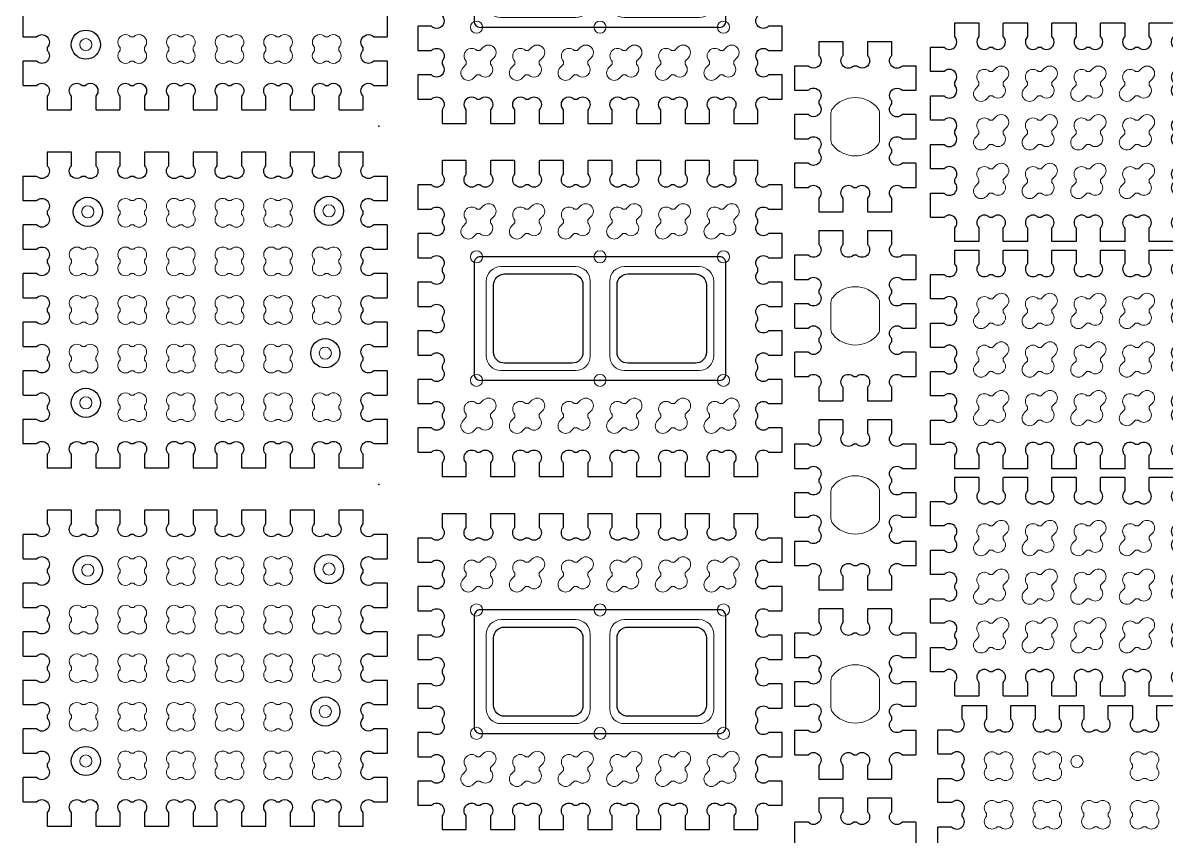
# Model space of a CAD drawing. Header units: millimetres. Extents: x -127 to 554, y -606 to 1045.
# Drawn here: x -37.5 to 197.7, y 112.9 to 280.2 of the extents above; entities that cross this region are included whole.
import ezdxf

# ---------------------------------------------------------------- set-up
doc = ezdxf.new("R2010")
doc.units = ezdxf.units.MM
doc.layers.get('0').update_dxf_attribs({"lineweight": 25})
doc.layers.add('grav1.5mm', color=4, linetype='Continuous')
doc.layers.add('grav2.5mm', color=3, linetype='Continuous')
doc.layers.add('holes', color=1, linetype='Continuous', lineweight=0)

# ---------------------------------------------------------------- blocks, each defined once
blk = doc.blocks.new('*U3')
at = {"flags": 128}
blk.add_lwpolyline([(-38.21, -405.57), (-40.92, -405.57, 0.414214), (-41.02, -405.67), (-41.02, -410.47, 0.414214), (-40.92, -410.57), (-38.21, -410.57, -1), (-36.02, -412.76), (-36.02, -415.47, 0.414214), (-35.92, -415.57), (-31.12, -415.57, 0.414214), (-31.02, -415.47), (-31.02, -412.76, -1), (-28.83, -410.57), (-28.21, -410.57, -1), (-26.02, -412.76), (-26.02, -415.47, 0.414214), (-25.92, -415.57), (-21.12, -415.57, 0.414214), (-21.02, -415.47), (-21.02, -412.76, -1), (-18.83, -410.57), (-18.21, -410.57, -1), (-16.02, -412.76), (-16.02, -415.47, 0.414214), (-15.92, -415.57), (-11.12, -415.57, 0.414214), (-11.02, -415.47), (-11.02, -412.76, -1), (-8.83, -410.57), (-8.21, -410.57, -1), (-6.02, -412.76), (-6.02, -415.47, 0.414214), (-5.92, -415.57), (-1.12, -415.57, 0.414214), (-1.02, -415.47), (-1.02, -412.76, -1), (1.17, -410.57), (1.79, -410.57, -1), (3.98, -412.76), (3.98, -415.47, 0.414214), (4.08, -415.57), (8.88, -415.57, 0.414214), (8.98, -415.47), (8.98, -412.76, -1), (11.17, -410.57), (11.79, -410.57, -1), (13.98, -412.76), (13.98, -415.47, 0.414214), (14.08, -415.57), (18.88, -415.57, 0.414214), (18.98, -415.47), (18.98, -412.76, -1), (21.17, -410.57), (21.79, -410.57, -1), (23.98, -412.76), (23.98, -415.47, 0.414214), (24.08, -415.57), (28.88, -415.57, 0.414214), (28.98, -415.47), (28.98, -412.76, -1), (31.17, -410.57), (33.88, -410.57, 0.414214), (33.98, -410.47), (33.98, -405.67, 0.414214), (33.88, -405.57), (31.17, -405.57, -1), (28.98, -403.38), (28.98, -402.76, -1), (31.17, -400.57), (33.88, -400.57, 0.414214), (33.98, -400.47), (33.98, -395.67, 0.414214), (33.88, -395.57), (31.17, -395.57, -1), (28.98, -393.38), (28.98, -392.76, -1), (31.17, -390.57), (33.88, -390.57, 0.414214), (33.98, -390.47), (33.98, -385.67, 0.414214), (33.88, -385.57), (31.17, -385.57, -1), (28.98, -383.38), (28.98, -382.76, -1), (31.17, -380.57), (33.88, -380.57, 0.414214), (33.98, -380.47), (33.98, -375.67, 0.414214), (33.88, -375.57), (31.17, -375.57, -1), (28.98, -373.38), (28.98, -372.76, -1), (31.17, -370.57), (33.88, -370.57, 0.414214), (33.98, -370.47), (33.98, -365.67, 0.414214), (33.88, -365.57), (31.17, -365.57, -1), (28.98, -363.38), (28.98, -362.76, -1), (31.17, -360.57), (33.88, -360.57, 0.414214), (33.98, -360.47), (33.98, -355.67, 0.414214), (33.88, -355.57), (31.17, -355.57, -1), (28.98, -353.38), (28.98, -350.67, 0.414214), (28.88, -350.57), (24.08, -350.57, 0.414214), (23.98, -350.67), (23.98, -353.38, -1), (21.79, -355.57), (21.17, -355.57, -1), (18.98, -353.38), (18.98, -350.67, 0.414214), (18.88, -350.57), (14.08, -350.57, 0.414214), (13.98, -350.67), (13.98, -353.38, -1), (11.79, -355.57), (11.17, -355.57, -1), (8.98, -353.38), (8.98, -350.67, 0.414214), (8.88, -350.57), (4.08, -350.57, 0.414214), (3.98, -350.67), (3.98, -353.38, -1), (1.79, -355.57), (1.17, -355.57, -1), (-1.02, -353.38), (-1.02, -350.67, 0.414214), (-1.12, -350.57), (-5.92, -350.57, 0.414214), (-6.02, -350.67), (-6.02, -353.38, -1), (-8.21, -355.57), (-8.83, -355.57, -1), (-11.02, -353.38), (-11.02, -350.67, 0.414214), (-11.12, -350.57), (-15.92, -350.57, 0.414214), (-16.02, -350.67), (-16.02, -353.38, -1), (-18.21, -355.57), (-18.83, -355.57, -1), (-21.02, -353.38), (-21.02, -350.67, 0.414214), (-21.12, -350.57), (-25.92, -350.57, 0.414214), (-26.02, -350.67), (-26.02, -353.38, -1), (-28.21, -355.57), (-28.83, -355.57, -1), (-31.02, -353.38), (-31.02, -350.67, 0.414214), (-31.12, -350.57), (-35.92, -350.57, 0.414214), (-36.02, -350.67), (-36.02, -353.38, -1), (-38.21, -355.57), (-40.92, -355.57, 0.414214), (-41.02, -355.67), (-41.02, -360.47, 0.414214), (-40.92, -360.57), (-38.21, -360.57, -1), (-36.02, -362.76), (-36.02, -363.38, -1), (-38.21, -365.57), (-40.92, -365.57, 0.414214), (-41.02, -365.67), (-41.02, -370.47, 0.414214), (-40.92, -370.57), (-38.21, -370.57, -1), (-36.02, -372.76), (-36.02, -373.38, -1), (-38.21, -375.57), (-40.92, -375.57, 0.414214), (-41.02, -375.67), (-41.02, -380.47, 0.414214), (-40.92, -380.57), (-38.21, -380.57, -1), (-36.02, -382.76), (-36.02, -383.38, -1), (-38.21, -385.57), (-40.92, -385.57, 0.414214), (-41.02, -385.67), (-41.02, -390.47, 0.414214), (-40.92, -390.57), (-38.21, -390.57, -1), (-36.02, -392.76), (-36.02, -393.38, -1), (-38.21, -395.57), (-40.92, -395.57, 0.414214), (-41.02, -395.67), (-41.02, -400.47, 0.414214), (-40.92, -400.57), (-38.21, -400.57, -1), (-36.02, -402.76), (-36.02, -403.38, -1), (-38.21, -405.57)], format="xyb", dxfattribs=at)
at = {"layer": 'grav1.5mm', "flags": 128}
for points in [[(-27.87, -370.37, 0.414214), (-29.42, -371.42), (-29.42, -394.72, 0.414214), (-27.87, -395.77), (20.83, -395.77, 0.414214), (22.38, -394.72), (22.38, -371.42, 0.414214), (20.83, -370.37), (-27.87, -370.37)], [(-25.4, -376.14, -0.414214), (-23.15, -373.89), (-9.29, -373.89, -0.414214), (-7.04, -376.14), (-7.04, -390, -0.414214), (-9.29, -392.25), (-23.15, -392.25, -0.414214), (-25.4, -390), (-25.4, -376.14)], [(0, -376.14, -0.414214), (2.25, -373.89), (16.11, -373.89, -0.414214), (18.36, -376.14), (18.36, -390, -0.414214), (16.11, -392.25), (2.25, -392.25, -0.414214), (0, -390), (0, -376.14)]]:
    blk.add_lwpolyline(points, format="xyb", dxfattribs=at)
at = {"layer": 'holes', "flags": 128}
for points in [[(-26.02, -362.76), (-25.34, -362.08, 1), (-27.53, -359.89), (-28.21, -360.57), (-28.83, -360.57, 1), (-31.02, -362.76), (-31.02, -363.38), (-31.7, -364.06, 1), (-29.51, -366.25), (-28.83, -365.57), (-28.21, -365.57, 1), (-26.02, -363.38), (-26.02, -362.76)], [(-16.02, -362.76), (-15.34, -362.08, 1), (-17.53, -359.89), (-18.21, -360.57), (-18.83, -360.57, 1), (-21.02, -362.76), (-21.02, -363.38), (-21.7, -364.06, 1), (-19.51, -366.25), (-18.83, -365.57), (-18.21, -365.57, 1), (-16.02, -363.38), (-16.02, -362.76)], [(-6.02, -362.76), (-5.34, -362.08, 1), (-7.53, -359.89), (-8.21, -360.57), (-8.83, -360.57, 1), (-11.02, -362.76), (-11.02, -363.38), (-11.7, -364.06, 1), (-9.51, -366.25), (-8.83, -365.57), (-8.21, -365.57, 1), (-6.02, -363.38), (-6.02, -362.76)], [(3.98, -362.76), (4.66, -362.08, 1), (2.47, -359.89), (1.79, -360.57), (1.17, -360.57, 1), (-1.02, -362.76), (-1.02, -363.38), (-1.7, -364.06, 1), (0.49, -366.25), (1.17, -365.57), (1.79, -365.57, 1), (3.98, -363.38), (3.98, -362.76)], [(13.98, -362.76), (14.66, -362.08, 1), (12.47, -359.89), (11.79, -360.57), (11.17, -360.57, 1), (8.98, -362.76), (8.98, -363.38), (8.3, -364.06, 1), (10.49, -366.25), (11.17, -365.57), (11.79, -365.57, 1), (13.98, -363.38), (13.98, -362.76)], [(23.98, -362.76), (24.66, -362.08, 1), (22.47, -359.89), (21.79, -360.57), (21.17, -360.57, 1), (18.98, -362.76), (18.98, -363.38), (18.3, -364.06, 1), (20.49, -366.25), (21.17, -365.57), (21.79, -365.57, 1), (23.98, -363.38), (23.98, -362.76)], [(-26.02, -402.76), (-25.34, -402.08, 1), (-27.53, -399.89), (-28.21, -400.57), (-28.83, -400.57, 1), (-31.02, -402.76), (-31.02, -403.38), (-31.7, -404.06, 1), (-29.51, -406.25), (-28.83, -405.57), (-28.21, -405.57, 1), (-26.02, -403.38), (-26.02, -402.76)], [(-16.02, -402.76), (-15.34, -402.08, 1), (-17.53, -399.89), (-18.21, -400.57), (-18.83, -400.57, 1), (-21.02, -402.76), (-21.02, -403.38), (-21.7, -404.06, 1), (-19.51, -406.25), (-18.83, -405.57), (-18.21, -405.57, 1), (-16.02, -403.38), (-16.02, -402.76)], [(-6.02, -402.76), (-5.34, -402.08, 1), (-7.53, -399.89), (-8.21, -400.57), (-8.83, -400.57, 1), (-11.02, -402.76), (-11.02, -403.38), (-11.7, -404.06, 1), (-9.51, -406.25), (-8.83, -405.57), (-8.21, -405.57, 1), (-6.02, -403.38), (-6.02, -402.76)], [(3.98, -402.76), (4.66, -402.08, 1), (2.47, -399.89), (1.79, -400.57), (1.17, -400.57, 1), (-1.02, -402.76), (-1.02, -403.38), (-1.7, -404.06, 1), (0.49, -406.25), (1.17, -405.57), (1.79, -405.57, 1), (3.98, -403.38), (3.98, -402.76)], [(13.98, -402.76), (14.66, -402.08, 1), (12.47, -399.89), (11.79, -400.57), (11.17, -400.57, 1), (8.98, -402.76), (8.98, -403.38), (8.3, -404.06, 1), (10.49, -406.25), (11.17, -405.57), (11.79, -405.57, 1), (13.98, -403.38), (13.98, -402.76)], [(23.98, -402.76), (24.66, -402.08, 1), (22.47, -399.89), (21.79, -400.57), (21.17, -400.57, 1), (18.98, -402.76), (18.98, -403.38), (18.3, -404.06, 1), (20.49, -406.25), (21.17, -405.57), (21.79, -405.57, 1), (23.98, -403.38), (23.98, -402.76)]]:
    blk.add_lwpolyline(points, format="xyb", dxfattribs=at)
at = {"layer": 'holes'}
for points in [[(-5.52, -390.77, -0.414214), (-8.52, -393.77), (-23.92, -393.77, -0.414214), (-26.92, -390.77), (-26.92, -375.37, -0.414214), (-23.92, -372.37), (-8.52, -372.37, -0.414214), (-5.52, -375.37), (-5.52, -390.77)], [(-1.52, -390.77), (-1.52, -375.37, -0.414214), (1.48, -372.37), (16.88, -372.37, -0.414214), (19.88, -375.37), (19.88, -390.77, -0.414214), (16.88, -393.77), (1.48, -393.77, -0.414214), (-1.52, -390.77)]]:
    blk.add_lwpolyline(points, format="xyb", close=True, dxfattribs=at)
for centre in [(-28.92, -370.37), (-3.52, -370.37), (21.88, -370.37), (-28.92, -395.77), (-3.52, -395.77), (21.88, -395.77)]:
    blk.add_circle(centre, 1.25, dxfattribs=at)
blk = doc.blocks.new('*U4')
at = {"color": 0, "linetype": 'ByBlock', "lineweight": -2, "transparency": 16777216}
for p in [(0, 290.61), (0, 217.96), (0, 145.31)]:
    blk.add_blockref('*U3', p, dxfattribs=at)
blk = doc.blocks.new('*U11')
at = {"flags": 128}
blk.add_lwpolyline([(7.4, -17.5, 0.414214), (7.5, -17.4), (7.5, -14.69, -1), (9.69, -12.5), (12.4, -12.5, 0.414214), (12.5, -12.4), (12.5, -7.6, 0.414214), (12.4, -7.5), (9.69, -7.5, -1), (7.5, -5.31), (7.5, -4.69, -1), (9.69, -2.5), (12.4, -2.5, 0.414214), (12.5, -2.4), (12.5, 2.4, 0.414214), (12.4, 2.5), (9.69, 2.5, -1), (7.5, 4.69), (7.5, 5.31, -1), (9.69, 7.5), (12.4, 7.5, 0.414214), (12.5, 7.6), (12.5, 12.4, 0.414214), (12.4, 12.5), (9.69, 12.5, -1), (7.5, 14.69), (7.5, 17.4, 0.414214), (7.4, 17.5), (2.6, 17.5, 0.414214), (2.5, 17.4), (2.5, 14.69, -1), (0.31, 12.5), (-0.31, 12.5, -1), (-2.5, 14.69), (-2.5, 17.4, 0.414214), (-2.6, 17.5), (-7.4, 17.5, 0.414214), (-7.5, 17.4), (-7.5, 14.69, -1), (-9.69, 12.5), (-12.4, 12.5, 0.414214), (-12.5, 12.4), (-12.5, 7.6, 0.414214), (-12.4, 7.5), (-9.69, 7.5, -1), (-7.5, 5.31), (-7.5, 4.69, -1), (-9.69, 2.5), (-12.4, 2.5, 0.414214), (-12.5, 2.4), (-12.5, -2.4, 0.414214), (-12.4, -2.5), (-9.69, -2.5, -1), (-7.5, -4.69), (-7.5, -5.31, -1), (-9.69, -7.5), (-12.4, -7.5, 0.414214), (-12.5, -7.6), (-12.5, -12.4, 0.414214), (-12.4, -12.5), (-9.69, -12.5, -1), (-7.5, -14.69), (-7.5, -17.4, 0.414214), (-7.4, -17.5), (-2.6, -17.5, 0.414214), (-2.5, -17.4), (-2.5, -14.69, -1), (-0.31, -12.5), (0.31, -12.5, -1), (2.5, -14.69), (2.5, -17.4, 0.414214), (2.6, -17.5), (7.4, -17.5)], format="xyb", dxfattribs=at)
at = {"layer": 'holes', "flags": 128}
blk.add_lwpolyline([(4.65, -3.79, 0.172593), (5, -2.81), (5, 2.81, 0.172593), (4.65, 3.79, 0.475161), (-4.65, 3.79, 0.172593), (-5, 2.81), (-5, -2.81, 0.172593), (-4.65, -3.79, 0.475161), (4.65, -3.79)], format="xyb", dxfattribs=at)
blk = doc.blocks.new('*U12')
at = {"color": 0, "linetype": 'ByBlock', "lineweight": -2, "transparency": 16777216}
for p in [(0, 272.33), (0, 233.42), (0, 194.52), (0, 155.62), (0, 116.71)]:
    blk.add_blockref('*U11', p, dxfattribs=at)
blk = doc.blocks.new('*U22')
at = {"flags": 128}
blk.add_lwpolyline([(-22.5, 19.69), (-22.5, 22.4, -0.414214), (-22.4, 22.5), (-17.6, 22.5, -0.414214), (-17.5, 22.4), (-17.5, 19.69, 1), (-15.31, 17.5), (-14.69, 17.5, 1), (-12.5, 19.69), (-12.5, 22.4, -0.414214), (-12.4, 22.5), (-7.6, 22.5, -0.414214), (-7.5, 22.4), (-7.5, 19.69, 1), (-5.31, 17.5), (-4.69, 17.5, 1), (-2.5, 19.69), (-2.5, 22.4, -0.414214), (-2.4, 22.5), (2.4, 22.5, -0.414214), (2.5, 22.4), (2.5, 19.69, 1), (4.69, 17.5), (5.31, 17.5, 1), (7.5, 19.69), (7.5, 22.4, -0.414214), (7.6, 22.5), (12.4, 22.5, -0.414214), (12.5, 22.4), (12.5, 19.69, 1), (14.69, 17.5), (15.31, 17.5, 1), (17.5, 19.69), (17.5, 22.4, -0.414214), (17.6, 22.5), (22.4, 22.5, -0.414214), (22.5, 22.4), (22.5, 19.69, 1), (24.69, 17.5), (27.4, 17.5, -0.414214), (27.5, 17.4), (27.5, 12.6, -0.414214), (27.4, 12.5), (24.69, 12.5, 1), (22.5, 10.31), (22.5, 9.69, 1), (24.69, 7.5), (27.4, 7.5, -0.414214), (27.5, 7.4), (27.5, 2.6, -0.414214), (27.4, 2.5), (24.69, 2.5, 1), (22.5, 0.31), (22.5, -0.31, 1), (24.69, -2.5), (27.4, -2.5, -0.414214), (27.5, -2.6), (27.5, -7.4, -0.414214), (27.4, -7.5), (24.69, -7.5, 1), (22.5, -9.69), (22.5, -10.31, 1), (24.69, -12.5), (27.4, -12.5, -0.414214), (27.5, -12.6), (27.5, -17.4, -0.414214), (27.4, -17.5), (24.69, -17.5, 1), (22.5, -19.69), (22.5, -22.4, -0.414214), (22.4, -22.5), (17.6, -22.5, -0.414214), (17.5, -22.4), (17.5, -19.69, 1), (15.31, -17.5), (14.69, -17.5, 1), (12.5, -19.69), (12.5, -22.4, -0.414214), (12.4, -22.5), (7.6, -22.5, -0.414214), (7.5, -22.4), (7.5, -19.69, 1), (5.31, -17.5), (4.69, -17.5, 1), (2.5, -19.69), (2.5, -22.4, -0.414214), (2.4, -22.5), (-2.4, -22.5, -0.414214), (-2.5, -22.4), (-2.5, -19.69, 1), (-4.69, -17.5), (-5.31, -17.5, 1), (-7.5, -19.69), (-7.5, -22.4, -0.414214), (-7.6, -22.5), (-12.4, -22.5, -0.414214), (-12.5, -22.4), (-12.5, -19.69, 1), (-14.69, -17.5), (-15.31, -17.5, 1), (-17.5, -19.69), (-17.5, -22.4, -0.414214), (-17.6, -22.5), (-22.4, -22.5, -0.414214), (-22.5, -22.4), (-22.5, -19.69, 1), (-24.69, -17.5), (-27.4, -17.5, -0.414214), (-27.5, -17.4), (-27.5, -12.6, -0.414214), (-27.4, -12.5), (-24.69, -12.5, 1), (-22.5, -10.31), (-22.5, -9.69, 1), (-24.69, -7.5), (-27.4, -7.5, -0.414214), (-27.5, -7.4), (-27.5, -2.6, -0.414214), (-27.4, -2.5), (-24.69, -2.5, 1), (-22.5, -0.31), (-22.5, 0.31, 1), (-24.69, 2.5), (-27.4, 2.5, -0.414214), (-27.5, 2.6), (-27.5, 7.4, -0.414214), (-27.4, 7.5), (-24.69, 7.5, 1), (-22.5, 9.69), (-22.5, 10.31, 1), (-24.69, 12.5), (-27.4, 12.5, -0.414214), (-27.5, 12.6), (-27.5, 17.4, -0.414214), (-27.4, 17.5), (-24.69, 17.5, 1), (-22.5, 19.69)], format="xyb", dxfattribs=at)
at = {"layer": 'holes', "flags": 128}
for points in [[(-12.5, 10.31), (-11.82, 10.99, 1), (-14.01, 13.18), (-14.69, 12.5), (-15.31, 12.5, 1), (-17.5, 10.31), (-17.5, 9.69), (-18.18, 9.01, 1), (-15.99, 6.82), (-15.31, 7.5), (-14.69, 7.5, 1), (-12.5, 9.69), (-12.5, 10.31)], [(-2.5, 10.31), (-1.82, 10.99, 1), (-4.01, 13.18), (-4.69, 12.5), (-5.31, 12.5, 1), (-7.5, 10.31), (-7.5, 9.69), (-8.18, 9.01, 1), (-5.99, 6.82), (-5.31, 7.5), (-4.69, 7.5, 1), (-2.5, 9.69), (-2.5, 10.31)], [(7.5, 10.31), (8.18, 10.99, 1), (5.99, 13.18), (5.31, 12.5), (4.69, 12.5, 1), (2.5, 10.31), (2.5, 9.69), (1.82, 9.01, 1), (4.01, 6.82), (4.69, 7.5), (5.31, 7.5, 1), (7.5, 9.69), (7.5, 10.31)], [(17.5, 10.31), (18.18, 10.99, 1), (15.99, 13.18), (15.31, 12.5), (14.69, 12.5, 1), (12.5, 10.31), (12.5, 9.69), (11.82, 9.01, 1), (14.01, 6.82), (14.69, 7.5), (15.31, 7.5, 1), (17.5, 9.69), (17.5, 10.31)], [(-12.5, 0.31), (-11.82, 0.99, 1), (-14.01, 3.18), (-14.69, 2.5), (-15.31, 2.5, 1), (-17.5, 0.31), (-17.5, -0.31), (-18.18, -0.99, 1), (-15.99, -3.18), (-15.31, -2.5), (-14.69, -2.5, 1), (-12.5, -0.31), (-12.5, 0.31)], [(-2.5, 0.31), (-1.82, 0.99, 1), (-4.01, 3.18), (-4.69, 2.5), (-5.31, 2.5, 1), (-7.5, 0.31), (-7.5, -0.31), (-8.18, -0.99, 1), (-5.99, -3.18), (-5.31, -2.5), (-4.69, -2.5, 1), (-2.5, -0.31), (-2.5, 0.31)], [(7.5, 0.31), (8.18, 0.99, 1), (5.99, 3.18), (5.31, 2.5), (4.69, 2.5, 1), (2.5, 0.31), (2.5, -0.31), (1.82, -0.99, 1), (4.01, -3.18), (4.69, -2.5), (5.31, -2.5, 1), (7.5, -0.31), (7.5, 0.31)], [(17.5, 0.31), (18.18, 0.99, 1), (15.99, 3.18), (15.31, 2.5), (14.69, 2.5, 1), (12.5, 0.31), (12.5, -0.31), (11.82, -0.99, 1), (14.01, -3.18), (14.69, -2.5), (15.31, -2.5, 1), (17.5, -0.31), (17.5, 0.31)], [(-12.5, -9.69), (-11.82, -9.01, 1), (-14.01, -6.82), (-14.69, -7.5), (-15.31, -7.5, 1), (-17.5, -9.69), (-17.5, -10.31), (-18.18, -10.99, 1), (-15.99, -13.18), (-15.31, -12.5), (-14.69, -12.5, 1), (-12.5, -10.31), (-12.5, -9.69)], [(-2.5, -9.69), (-1.82, -9.01, 1), (-4.01, -6.82), (-4.69, -7.5), (-5.31, -7.5, 1), (-7.5, -9.69), (-7.5, -10.31), (-8.18, -10.99, 1), (-5.99, -13.18), (-5.31, -12.5), (-4.69, -12.5, 1), (-2.5, -10.31), (-2.5, -9.69)], [(7.5, -9.69), (8.18, -9.01, 1), (5.99, -6.82), (5.31, -7.5), (4.69, -7.5, 1), (2.5, -9.69), (2.5, -10.31), (1.82, -10.99, 1), (4.01, -13.18), (4.69, -12.5), (5.31, -12.5, 1), (7.5, -10.31), (7.5, -9.69)], [(17.5, -9.69), (18.18, -9.01, 1), (15.99, -6.82), (15.31, -7.5), (14.69, -7.5, 1), (12.5, -9.69), (12.5, -10.31), (11.82, -10.99, 1), (14.01, -13.18), (14.69, -12.5), (15.31, -12.5, 1), (17.5, -10.31), (17.5, -9.69)]]:
    blk.add_lwpolyline(points, format="xyb", dxfattribs=at)
blk = doc.blocks.new('*U23')
at = {"color": 0, "linetype": 'ByBlock', "lineweight": -2, "transparency": 16777216}
for p in [(0, 93.49), (0, 46.74), (0, 0)]:
    blk.add_blockref('*U22', p, dxfattribs=at)

msp = doc.modelspace()

# ---------------------------------------------------------------- linework, layer by layer
at = {"flags": 128}
for points in [[(-34.69, 272.33), (-37.4, 272.33, 0.414214), (-37.5, 272.23), (-37.5, 267.43, 0.414214), (-37.4, 267.33), (-34.69, 267.33, -1), (-32.5, 265.14), (-32.5, 262.43, 0.414214), (-32.4, 262.33), (-27.6, 262.33, 0.414214), (-27.5, 262.43), (-27.5, 265.14, -1), (-25.31, 267.33), (-24.69, 267.33, -1), (-22.5, 265.14), (-22.5, 262.43, 0.414214), (-22.4, 262.33), (-17.6, 262.33, 0.414214), (-17.5, 262.43), (-17.5, 265.14, -1), (-15.31, 267.33), (-14.69, 267.33, -1), (-12.5, 265.14), (-12.5, 262.43, 0.414214), (-12.4, 262.33), (-7.6, 262.33, 0.414214), (-7.5, 262.43), (-7.5, 265.14, -1), (-5.31, 267.33), (-4.69, 267.33, -1), (-2.5, 265.14), (-2.5, 262.43, 0.414214), (-2.4, 262.33), (2.4, 262.33, 0.414214), (2.5, 262.43), (2.5, 265.14, -1), (4.69, 267.33), (5.31, 267.33, -1), (7.5, 265.14), (7.5, 262.43, 0.414214), (7.6, 262.33), (12.4, 262.33, 0.414214), (12.5, 262.43), (12.5, 265.14, -1), (14.69, 267.33), (15.31, 267.33, -1), (17.5, 265.14), (17.5, 262.43, 0.414214), (17.6, 262.33), (22.4, 262.33, 0.414214), (22.5, 262.43), (22.5, 265.14, -1), (24.69, 267.33), (25.31, 267.33, -1), (27.5, 265.14), (27.5, 262.43, 0.414214), (27.6, 262.33), (32.4, 262.33, 0.414214), (32.5, 262.43), (32.5, 265.14, -1), (34.69, 267.33), (37.4, 267.33, 0.414214), (37.5, 267.43), (37.5, 272.23, 0.414214), (37.4, 272.33), (34.69, 272.33, -1), (32.5, 274.53), (32.5, 275.14, -1), (34.69, 277.33), (37.4, 277.33, 0.414214), (37.5, 277.43), (37.5, 282.23, 0.414214)], [(-37.5, 282.23), (-37.5, 277.43, 0.414214), (-37.4, 277.33), (-34.69, 277.33, -1), (-32.5, 275.14), (-32.5, 274.53, -1), (-34.69, 272.33)], [(-34.69, 198.63), (-37.4, 198.63, 0.414214), (-37.5, 198.53), (-37.5, 193.73, 0.414214), (-37.4, 193.63), (-34.69, 193.63, -1), (-32.5, 191.43), (-32.5, 188.73, 0.414214), (-32.4, 188.63), (-27.6, 188.63, 0.414214), (-27.5, 188.73), (-27.5, 191.43, -1), (-25.31, 193.63), (-24.69, 193.63, -1), (-22.5, 191.43), (-22.5, 188.73, 0.414214), (-22.4, 188.63), (-17.6, 188.63, 0.414214), (-17.5, 188.73), (-17.5, 191.43, -1), (-15.31, 193.63), (-14.69, 193.63, -1), (-12.5, 191.43), (-12.5, 188.73, 0.414214), (-12.4, 188.63), (-7.6, 188.63, 0.414214), (-7.5, 188.73), (-7.5, 191.43, -1), (-5.31, 193.63), (-4.69, 193.63, -1), (-2.5, 191.43), (-2.5, 188.73, 0.414214), (-2.4, 188.63), (2.4, 188.63, 0.414214), (2.5, 188.73), (2.5, 191.43, -1), (4.69, 193.63), (5.31, 193.63, -1), (7.5, 191.43), (7.5, 188.73, 0.414214), (7.6, 188.63), (12.4, 188.63, 0.414214), (12.5, 188.73), (12.5, 191.43, -1), (14.69, 193.63), (15.31, 193.63, -1), (17.5, 191.43), (17.5, 188.73, 0.414214), (17.6, 188.63), (22.4, 188.63, 0.414214), (22.5, 188.73), (22.5, 191.43, -1), (24.69, 193.63), (25.31, 193.63, -1), (27.5, 191.43), (27.5, 188.73, 0.414214), (27.6, 188.63), (32.4, 188.63, 0.414214), (32.5, 188.73), (32.5, 191.43, -1), (34.69, 193.63), (37.4, 193.63, 0.414214), (37.5, 193.73), (37.5, 198.53, 0.414214), (37.4, 198.63), (34.69, 198.63, -1), (32.5, 200.82), (32.5, 201.43, -1), (34.69, 203.63), (37.4, 203.63, 0.414214), (37.5, 203.73), (37.5, 208.53, 0.414214), (37.4, 208.63), (34.69, 208.63, -1), (32.5, 210.82), (32.5, 211.43, -1), (34.69, 213.63), (37.4, 213.63, 0.414214), (37.5, 213.73), (37.5, 218.53, 0.414214), (37.4, 218.63), (34.69, 218.63, -1), (32.5, 220.82), (32.5, 221.43, -1), (34.69, 223.63), (37.4, 223.63, 0.414214), (37.5, 223.73), (37.5, 228.53, 0.414214), (37.4, 228.63), (34.69, 228.63, -1), (32.5, 230.82), (32.5, 231.43, -1), (34.69, 233.63), (37.4, 233.63, 0.414214), (37.5, 233.73), (37.5, 238.53, 0.414214), (37.4, 238.63), (34.69, 238.63, -1), (32.5, 240.82), (32.5, 241.43, -1), (34.69, 243.63), (37.4, 243.63, 0.414214), (37.5, 243.73), (37.5, 248.53, 0.414214), (37.4, 248.63), (34.69, 248.63, -1), (32.5, 250.82), (32.5, 253.53, 0.414214), (32.4, 253.63), (27.6, 253.63, 0.414214), (27.5, 253.53), (27.5, 250.82, -1), (25.31, 248.63), (24.69, 248.63, -1), (22.5, 250.82), (22.5, 253.53, 0.414214), (22.4, 253.63), (17.6, 253.63, 0.414214), (17.5, 253.53), (17.5, 250.82, -1), (15.31, 248.63), (14.69, 248.63, -1), (12.5, 250.82), (12.5, 253.53, 0.414214), (12.4, 253.63), (7.6, 253.63, 0.414214), (7.5, 253.53), (7.5, 250.82, -1), (5.31, 248.63), (4.69, 248.63, -1), (2.5, 250.82), (2.5, 253.53, 0.414214), (2.4, 253.63), (-2.4, 253.63, 0.414214), (-2.5, 253.53), (-2.5, 250.82, -1), (-4.69, 248.63), (-5.31, 248.63, -1), (-7.5, 250.82), (-7.5, 253.53, 0.414214), (-7.6, 253.63), (-12.4, 253.63, 0.414214), (-12.5, 253.53), (-12.5, 250.82, -1), (-14.69, 248.63), (-15.31, 248.63, -1), (-17.5, 250.82), (-17.5, 253.53, 0.414214), (-17.6, 253.63), (-22.4, 253.63, 0.414214), (-22.5, 253.53), (-22.5, 250.82, -1), (-24.69, 248.63), (-25.31, 248.63, -1), (-27.5, 250.82), (-27.5, 253.53, 0.414214), (-27.6, 253.63), (-32.4, 253.63, 0.414214), (-32.5, 253.53), (-32.5, 250.82, -1), (-34.69, 248.63), (-37.4, 248.63, 0.414214), (-37.5, 248.53), (-37.5, 243.73, 0.414214), (-37.4, 243.63), (-34.69, 243.63, -1), (-32.5, 241.43), (-32.5, 240.82, -1), (-34.69, 238.63), (-37.4, 238.63, 0.414214), (-37.5, 238.53), (-37.5, 233.73, 0.414214), (-37.4, 233.63), (-34.69, 233.63, -1), (-32.5, 231.43), (-32.5, 230.82, -1), (-34.69, 228.63), (-37.4, 228.63, 0.414214), (-37.5, 228.53), (-37.5, 223.73, 0.414214), (-37.4, 223.63), (-34.69, 223.63, -1), (-32.5, 221.43), (-32.5, 220.82, -1), (-34.69, 218.63), (-37.4, 218.63, 0.414214), (-37.5, 218.53), (-37.5, 213.73, 0.414214), (-37.4, 213.63), (-34.69, 213.63, -1), (-32.5, 211.43), (-32.5, 210.82, -1), (-34.69, 208.63), (-37.4, 208.63, 0.414214), (-37.5, 208.53), (-37.5, 203.73, 0.414214), (-37.4, 203.63), (-34.69, 203.63, -1), (-32.5, 201.43), (-32.5, 200.82, -1), (-34.69, 198.63)], [(-34.69, 124.92), (-37.4, 124.92, 0.414214), (-37.5, 124.82), (-37.5, 120.02, 0.414214), (-37.4, 119.92), (-34.69, 119.92, -1), (-32.5, 117.73), (-32.5, 115.02, 0.414214), (-32.4, 114.92), (-27.6, 114.92, 0.414214), (-27.5, 115.02), (-27.5, 117.73, -1), (-25.31, 119.92), (-24.69, 119.92, -1), (-22.5, 117.73), (-22.5, 115.02, 0.414214), (-22.4, 114.92), (-17.6, 114.92, 0.414214), (-17.5, 115.02), (-17.5, 117.73, -1), (-15.31, 119.92), (-14.69, 119.92, -1), (-12.5, 117.73), (-12.5, 115.02, 0.414214), (-12.4, 114.92), (-7.6, 114.92, 0.414214), (-7.5, 115.02), (-7.5, 117.73, -1), (-5.31, 119.92), (-4.69, 119.92, -1), (-2.5, 117.73), (-2.5, 115.02, 0.414214), (-2.4, 114.92), (2.4, 114.92, 0.414214), (2.5, 115.02), (2.5, 117.73, -1), (4.69, 119.92), (5.31, 119.92, -1), (7.5, 117.73), (7.5, 115.02, 0.414214), (7.6, 114.92), (12.4, 114.92, 0.414214), (12.5, 115.02), (12.5, 117.73, -1), (14.69, 119.92), (15.31, 119.92, -1), (17.5, 117.73), (17.5, 115.02, 0.414214), (17.6, 114.92), (22.4, 114.92, 0.414214), (22.5, 115.02), (22.5, 117.73, -1), (24.69, 119.92), (25.31, 119.92, -1), (27.5, 117.73), (27.5, 115.02, 0.414214), (27.6, 114.92), (32.4, 114.92, 0.414214), (32.5, 115.02), (32.5, 117.73, -1), (34.69, 119.92), (37.4, 119.92, 0.414214), (37.5, 120.02), (37.5, 124.82, 0.414214), (37.4, 124.92), (34.69, 124.92, -1), (32.5, 127.11), (32.5, 127.73, -1), (34.69, 129.92), (37.4, 129.92, 0.414214), (37.5, 130.02), (37.5, 134.82, 0.414214), (37.4, 134.92), (34.69, 134.92, -1), (32.5, 137.11), (32.5, 137.73, -1), (34.69, 139.92), (37.4, 139.92, 0.414214), (37.5, 140.02), (37.5, 144.82, 0.414214), (37.4, 144.92), (34.69, 144.92, -1), (32.5, 147.11), (32.5, 147.73, -1), (34.69, 149.92), (37.4, 149.92, 0.414214), (37.5, 150.02), (37.5, 154.82, 0.414214), (37.4, 154.92), (34.69, 154.92, -1), (32.5, 157.11), (32.5, 157.73, -1), (34.69, 159.92), (37.4, 159.92, 0.414214), (37.5, 160.02), (37.5, 164.82, 0.414214), (37.4, 164.92), (34.69, 164.92, -1), (32.5, 167.11), (32.5, 167.73, -1), (34.69, 169.92), (37.4, 169.92, 0.414214), (37.5, 170.02), (37.5, 174.82, 0.414214), (37.4, 174.92), (34.69, 174.92, -1), (32.5, 177.11), (32.5, 179.82, 0.414214), (32.4, 179.92), (27.6, 179.92, 0.414214), (27.5, 179.82), (27.5, 177.11, -1), (25.31, 174.92), (24.69, 174.92, -1), (22.5, 177.11), (22.5, 179.82, 0.414214), (22.4, 179.92), (17.6, 179.92, 0.414214), (17.5, 179.82), (17.5, 177.11, -1), (15.31, 174.92), (14.69, 174.92, -1), (12.5, 177.11), (12.5, 179.82, 0.414214), (12.4, 179.92), (7.6, 179.92, 0.414214), (7.5, 179.82), (7.5, 177.11, -1), (5.31, 174.92), (4.69, 174.92, -1), (2.5, 177.11), (2.5, 179.82, 0.414214), (2.4, 179.92), (-2.4, 179.92, 0.414214), (-2.5, 179.82), (-2.5, 177.11, -1), (-4.69, 174.92), (-5.31, 174.92, -1), (-7.5, 177.11), (-7.5, 179.82, 0.414214), (-7.6, 179.92), (-12.4, 179.92, 0.414214), (-12.5, 179.82), (-12.5, 177.11, -1), (-14.69, 174.92), (-15.31, 174.92, -1), (-17.5, 177.11), (-17.5, 179.82, 0.414214), (-17.6, 179.92), (-22.4, 179.92, 0.414214), (-22.5, 179.82), (-22.5, 177.11, -1), (-24.69, 174.92), (-25.31, 174.92, -1), (-27.5, 177.11), (-27.5, 179.82, 0.414214), (-27.6, 179.92), (-32.4, 179.92, 0.414214), (-32.5, 179.82), (-32.5, 177.11, -1), (-34.69, 174.92), (-37.4, 174.92, 0.414214), (-37.5, 174.82), (-37.5, 170.02, 0.414214), (-37.4, 169.92), (-34.69, 169.92, -1), (-32.5, 167.73), (-32.5, 167.11, -1), (-34.69, 164.92), (-37.4, 164.92, 0.414214), (-37.5, 164.82), (-37.5, 160.02, 0.414214), (-37.4, 159.92), (-34.69, 159.92, -1), (-32.5, 157.73), (-32.5, 157.11, -1), (-34.69, 154.92), (-37.4, 154.92, 0.414214), (-37.5, 154.82), (-37.5, 150.02, 0.414214), (-37.4, 149.92), (-34.69, 149.92, -1), (-32.5, 147.73), (-32.5, 147.11, -1), (-34.69, 144.92), (-37.4, 144.92, 0.414214), (-37.5, 144.82), (-37.5, 140.02, 0.414214), (-37.4, 139.92), (-34.69, 139.92, -1), (-32.5, 137.73), (-32.5, 137.11, -1), (-34.69, 134.92), (-37.4, 134.92, 0.414214), (-37.5, 134.82), (-37.5, 130.02, 0.414214), (-37.4, 129.92), (-34.69, 129.92, -1), (-32.5, 127.73), (-32.5, 127.11, -1), (-34.69, 124.92)]]:
    msp.add_lwpolyline(points, format="xyb", dxfattribs=at)
msp.add_lwpolyline([(150.73, 109.86), (150.73, 114.66, -0.414214), (150.83, 114.76), (153.54, 114.76, 0.414214), (155.73, 114.76, 0.414214), (155.73, 116.95), (155.73, 117.57, 0.414214), (155.73, 119.76, 0.414214), (153.54, 119.76), (150.83, 119.76, -0.414214), (150.73, 119.86), (150.73, 124.66, -0.414214), (150.83, 124.76), (153.54, 124.76, 0.414214), (155.73, 124.76, 0.414214), (155.73, 126.95), (155.73, 127.57, 0.414214), (155.73, 129.76, 0.414214), (153.54, 129.76), (150.83, 129.76, -0.414214), (150.73, 129.86), (150.73, 134.66, -0.414214), (150.83, 134.76), (153.54, 134.76, 0.414214), (155.73, 134.76, 0.414214), (155.73, 136.95), (155.73, 139.66, -0.414214), (155.83, 139.76), (160.63, 139.76, -0.414214), (160.73, 139.66), (160.73, 136.95, 0.414214), (160.73, 134.76, 0.414214), (162.92, 134.76), (163.54, 134.76, 0.414214), (165.73, 134.76, 0.414214), (165.73, 136.95), (165.73, 139.66, -0.414214), (165.83, 139.76), (170.63, 139.76, -0.414214), (170.73, 139.66), (170.73, 136.95, 0.414214), (170.73, 134.76, 0.414214), (172.92, 134.76), (173.54, 134.76, 0.414214), (175.73, 134.76, 0.414214), (175.73, 136.95), (175.73, 139.66, -0.414214), (175.83, 139.76), (180.63, 139.76, -0.414214), (180.73, 139.66), (180.73, 136.95, 0.414214), (180.73, 134.76, 0.414214), (182.92, 134.76), (183.54, 134.76, 0.414214), (185.73, 134.76, 0.414214), (185.73, 136.95), (185.73, 139.66, -0.414214), (185.83, 139.76), (190.63, 139.76, -0.414214), (190.73, 139.66), (190.73, 136.95, 0.414214), (190.73, 134.76, 0.414214), (192.92, 134.76), (193.54, 134.76, 0.414214), (195.73, 134.76, 0.414214), (195.73, 136.95), (195.73, 139.66, -0.414214), (195.83, 139.76), (200.63, 139.76, -0.414214)], format="xyb")
at = {"color": 18}
for p in [(35.71, 258.94), (35.71, 185.23)]:
    msp.add_point(p, dxfattribs=at)
at = {"layer": 'grav2.5mm'}
for centre in [(-24.54, 275.73), (-24.13, 241.32), (25.47, 241.53), (24.71, 212.23), (-24.54, 202.03), (-24.13, 167.61), (25.47, 167.82), (24.71, 138.52), (-24.54, 128.32)]:
    msp.add_circle(centre, 3, dxfattribs=at)
at = {"layer": 'holes', "flags": 128}
for points in [[(-17.5, 274.53, 1), (-15.31, 272.33), (-14.69, 272.33, 1), (-12.5, 274.53), (-12.5, 275.14, 1), (-14.69, 277.33), (-15.31, 277.33, 1), (-17.5, 275.14), (-17.5, 274.53)], [(-7.5, 274.53, 1), (-5.31, 272.33), (-4.69, 272.33, 1), (-2.5, 274.53), (-2.5, 275.14, 1), (-4.69, 277.33), (-5.31, 277.33, 1), (-7.5, 275.14), (-7.5, 274.53)], [(2.5, 274.53, 1), (4.69, 272.33), (5.31, 272.33, 1), (7.5, 274.53), (7.5, 275.14, 1), (5.31, 277.33), (4.69, 277.33, 1), (2.5, 275.14), (2.5, 274.53)], [(12.5, 274.53, 1), (14.69, 272.33), (15.31, 272.33, 1), (17.5, 274.53), (17.5, 275.14, 1), (15.31, 277.33), (14.69, 277.33, 1), (12.5, 275.14), (12.5, 274.53)], [(22.5, 274.53, 1), (24.69, 272.33), (25.31, 272.33, 1), (27.5, 274.53), (27.5, 275.14, 1), (25.31, 277.33), (24.69, 277.33, 1), (22.5, 275.14), (22.5, 274.53)], [(-17.5, 240.82, 1), (-15.31, 238.63), (-14.69, 238.63, 1), (-12.5, 240.82), (-12.5, 241.43, 1), (-14.69, 243.63), (-15.31, 243.63, 1), (-17.5, 241.43), (-17.5, 240.82)], [(-7.5, 240.82, 1), (-5.31, 238.63), (-4.69, 238.63, 1), (-2.5, 240.82), (-2.5, 241.43, 1), (-4.69, 243.63), (-5.31, 243.63, 1), (-7.5, 241.43), (-7.5, 240.82)], [(2.5, 240.82, 1), (4.69, 238.63), (5.31, 238.63, 1), (7.5, 240.82), (7.5, 241.43, 1), (5.31, 243.63), (4.69, 243.63, 1), (2.5, 241.43), (2.5, 240.82)], [(12.5, 240.82, 1), (14.69, 238.63), (15.31, 238.63, 1), (17.5, 240.82), (17.5, 241.43, 1), (15.31, 243.63), (14.69, 243.63, 1), (12.5, 241.43), (12.5, 240.82)], [(-27.5, 230.82, 1), (-25.31, 228.63), (-24.69, 228.63, 1), (-22.5, 230.82), (-22.5, 231.43, 1), (-24.69, 233.63), (-25.31, 233.63, 1), (-27.5, 231.43), (-27.5, 230.82)], [(-17.5, 230.82, 1), (-15.31, 228.63), (-14.69, 228.63, 1), (-12.5, 230.82), (-12.5, 231.43, 1), (-14.69, 233.63), (-15.31, 233.63, 1), (-17.5, 231.43), (-17.5, 230.82)], [(-7.5, 230.82, 1), (-5.31, 228.63), (-4.69, 228.63, 1), (-2.5, 230.82), (-2.5, 231.43, 1), (-4.69, 233.63), (-5.31, 233.63, 1), (-7.5, 231.43), (-7.5, 230.82)], [(2.5, 230.82, 1), (4.69, 228.63), (5.31, 228.63, 1), (7.5, 230.82), (7.5, 231.43, 1), (5.31, 233.63), (4.69, 233.63, 1), (2.5, 231.43), (2.5, 230.82)], [(12.5, 230.82, 1), (14.69, 228.63), (15.31, 228.63, 1), (17.5, 230.82), (17.5, 231.43, 1), (15.31, 233.63), (14.69, 233.63, 1), (12.5, 231.43), (12.5, 230.82)], [(22.5, 230.82, 1), (24.69, 228.63), (25.31, 228.63, 1), (27.5, 230.82), (27.5, 231.43, 1), (25.31, 233.63), (24.69, 233.63, 1), (22.5, 231.43), (22.5, 230.82)], [(-27.5, 220.82, 1), (-25.31, 218.63), (-24.69, 218.63, 1), (-22.5, 220.82), (-22.5, 221.43, 1), (-24.69, 223.63), (-25.31, 223.63, 1), (-27.5, 221.43), (-27.5, 220.82)], [(-17.5, 220.82, 1), (-15.31, 218.63), (-14.69, 218.63, 1), (-12.5, 220.82), (-12.5, 221.43, 1), (-14.69, 223.63), (-15.31, 223.63, 1), (-17.5, 221.43), (-17.5, 220.82)], [(-7.5, 220.82, 1), (-5.31, 218.63), (-4.69, 218.63, 1), (-2.5, 220.82), (-2.5, 221.43, 1), (-4.69, 223.63), (-5.31, 223.63, 1), (-7.5, 221.43), (-7.5, 220.82)], [(2.5, 220.82, 1), (4.69, 218.63), (5.31, 218.63, 1), (7.5, 220.82), (7.5, 221.43, 1), (5.31, 223.63), (4.69, 223.63, 1), (2.5, 221.43), (2.5, 220.82)], [(12.5, 220.82, 1), (14.69, 218.63), (15.31, 218.63, 1), (17.5, 220.82), (17.5, 221.43, 1), (15.31, 223.63), (14.69, 223.63, 1), (12.5, 221.43), (12.5, 220.82)], [(22.5, 220.82, 1), (24.69, 218.63), (25.31, 218.63, 1), (27.5, 220.82), (27.5, 221.43, 1), (25.31, 223.63), (24.69, 223.63, 1), (22.5, 221.43), (22.5, 220.82)], [(-27.5, 210.82, 1), (-25.31, 208.63), (-24.69, 208.63, 1), (-22.5, 210.82), (-22.5, 211.43, 1), (-24.69, 213.63), (-25.31, 213.63, 1), (-27.5, 211.43), (-27.5, 210.82)], [(-17.5, 210.82, 1), (-15.31, 208.63), (-14.69, 208.63, 1), (-12.5, 210.82), (-12.5, 211.43, 1), (-14.69, 213.63), (-15.31, 213.63, 1), (-17.5, 211.43), (-17.5, 210.82)], [(-7.5, 210.82, 1), (-5.31, 208.63), (-4.69, 208.63, 1), (-2.5, 210.82), (-2.5, 211.43, 1), (-4.69, 213.63), (-5.31, 213.63, 1), (-7.5, 211.43), (-7.5, 210.82)], [(2.5, 210.82, 1), (4.69, 208.63), (5.31, 208.63, 1), (7.5, 210.82), (7.5, 211.43, 1), (5.31, 213.63), (4.69, 213.63, 1), (2.5, 211.43), (2.5, 210.82)], [(12.5, 210.82, 1), (14.69, 208.63), (15.31, 208.63, 1), (17.5, 210.82), (17.5, 211.43, 1), (15.31, 213.63), (14.69, 213.63, 1), (12.5, 211.43), (12.5, 210.82)], [(-17.5, 200.82, 1), (-15.31, 198.63), (-14.69, 198.63, 1), (-12.5, 200.82), (-12.5, 201.43, 1), (-14.69, 203.63), (-15.31, 203.63, 1), (-17.5, 201.43), (-17.5, 200.82)], [(-7.5, 200.82, 1), (-5.31, 198.63), (-4.69, 198.63, 1), (-2.5, 200.82), (-2.5, 201.43, 1), (-4.69, 203.63), (-5.31, 203.63, 1), (-7.5, 201.43), (-7.5, 200.82)], [(2.5, 200.82, 1), (4.69, 198.63), (5.31, 198.63, 1), (7.5, 200.82), (7.5, 201.43, 1), (5.31, 203.63), (4.69, 203.63, 1), (2.5, 201.43), (2.5, 200.82)], [(12.5, 200.82, 1), (14.69, 198.63), (15.31, 198.63, 1), (17.5, 200.82), (17.5, 201.43, 1), (15.31, 203.63), (14.69, 203.63, 1), (12.5, 201.43), (12.5, 200.82)], [(22.5, 200.82, 1), (24.69, 198.63), (25.31, 198.63, 1), (27.5, 200.82), (27.5, 201.43, 1), (25.31, 203.63), (24.69, 203.63, 1), (22.5, 201.43), (22.5, 200.82)], [(-17.5, 167.11, 1), (-15.31, 164.92), (-14.69, 164.92, 1), (-12.5, 167.11), (-12.5, 167.73, 1), (-14.69, 169.92), (-15.31, 169.92, 1), (-17.5, 167.73), (-17.5, 167.11)], [(-7.5, 167.11, 1), (-5.31, 164.92), (-4.69, 164.92, 1), (-2.5, 167.11), (-2.5, 167.73, 1), (-4.69, 169.92), (-5.31, 169.92, 1), (-7.5, 167.73), (-7.5, 167.11)], [(2.5, 167.11, 1), (4.69, 164.92), (5.31, 164.92, 1), (7.5, 167.11), (7.5, 167.73, 1), (5.31, 169.92), (4.69, 169.92, 1), (2.5, 167.73), (2.5, 167.11)], [(12.5, 167.11, 1), (14.69, 164.92), (15.31, 164.92, 1), (17.5, 167.11), (17.5, 167.73, 1), (15.31, 169.92), (14.69, 169.92, 1), (12.5, 167.73), (12.5, 167.11)], [(-27.5, 157.11, 1), (-25.31, 154.92), (-24.69, 154.92, 1), (-22.5, 157.11), (-22.5, 157.73, 1), (-24.69, 159.92), (-25.31, 159.92, 1), (-27.5, 157.73), (-27.5, 157.11)], [(-17.5, 157.11, 1), (-15.31, 154.92), (-14.69, 154.92, 1), (-12.5, 157.11), (-12.5, 157.73, 1), (-14.69, 159.92), (-15.31, 159.92, 1), (-17.5, 157.73), (-17.5, 157.11)], [(-7.5, 157.11, 1), (-5.31, 154.92), (-4.69, 154.92, 1), (-2.5, 157.11), (-2.5, 157.73, 1), (-4.69, 159.92), (-5.31, 159.92, 1), (-7.5, 157.73), (-7.5, 157.11)], [(2.5, 157.11, 1), (4.69, 154.92), (5.31, 154.92, 1), (7.5, 157.11), (7.5, 157.73, 1), (5.31, 159.92), (4.69, 159.92, 1), (2.5, 157.73), (2.5, 157.11)], [(12.5, 157.11, 1), (14.69, 154.92), (15.31, 154.92, 1), (17.5, 157.11), (17.5, 157.73, 1), (15.31, 159.92), (14.69, 159.92, 1), (12.5, 157.73), (12.5, 157.11)], [(22.5, 157.11, 1), (24.69, 154.92), (25.31, 154.92, 1), (27.5, 157.11), (27.5, 157.73, 1), (25.31, 159.92), (24.69, 159.92, 1), (22.5, 157.73), (22.5, 157.11)], [(-27.5, 147.11, 1), (-25.31, 144.92), (-24.69, 144.92, 1), (-22.5, 147.11), (-22.5, 147.73, 1), (-24.69, 149.92), (-25.31, 149.92, 1), (-27.5, 147.73), (-27.5, 147.11)], [(-17.5, 147.11, 1), (-15.31, 144.92), (-14.69, 144.92, 1), (-12.5, 147.11), (-12.5, 147.73, 1), (-14.69, 149.92), (-15.31, 149.92, 1), (-17.5, 147.73), (-17.5, 147.11)], [(-7.5, 147.11, 1), (-5.31, 144.92), (-4.69, 144.92, 1), (-2.5, 147.11), (-2.5, 147.73, 1), (-4.69, 149.92), (-5.31, 149.92, 1), (-7.5, 147.73), (-7.5, 147.11)], [(2.5, 147.11, 1), (4.69, 144.92), (5.31, 144.92, 1), (7.5, 147.11), (7.5, 147.73, 1), (5.31, 149.92), (4.69, 149.92, 1), (2.5, 147.73), (2.5, 147.11)], [(12.5, 147.11, 1), (14.69, 144.92), (15.31, 144.92, 1), (17.5, 147.11), (17.5, 147.73, 1), (15.31, 149.92), (14.69, 149.92, 1), (12.5, 147.73), (12.5, 147.11)], [(22.5, 147.11, 1), (24.69, 144.92), (25.31, 144.92, 1), (27.5, 147.11), (27.5, 147.73, 1), (25.31, 149.92), (24.69, 149.92, 1), (22.5, 147.73), (22.5, 147.11)], [(-27.5, 137.11, 1), (-25.31, 134.92), (-24.69, 134.92, 1), (-22.5, 137.11), (-22.5, 137.73, 1), (-24.69, 139.92), (-25.31, 139.92, 1), (-27.5, 137.73), (-27.5, 137.11)], [(-17.5, 137.11, 1), (-15.31, 134.92), (-14.69, 134.92, 1), (-12.5, 137.11), (-12.5, 137.73, 1), (-14.69, 139.92), (-15.31, 139.92, 1), (-17.5, 137.73), (-17.5, 137.11)], [(-7.5, 137.11, 1), (-5.31, 134.92), (-4.69, 134.92, 1), (-2.5, 137.11), (-2.5, 137.73, 1), (-4.69, 139.92), (-5.31, 139.92, 1), (-7.5, 137.73), (-7.5, 137.11)], [(2.5, 137.11, 1), (4.69, 134.92), (5.31, 134.92, 1), (7.5, 137.11), (7.5, 137.73, 1), (5.31, 139.92), (4.69, 139.92, 1), (2.5, 137.73), (2.5, 137.11)], [(12.5, 137.11, 1), (14.69, 134.92), (15.31, 134.92, 1), (17.5, 137.11), (17.5, 137.73, 1), (15.31, 139.92), (14.69, 139.92, 1), (12.5, 137.73), (12.5, 137.11)], [(-17.5, 127.11, 1), (-15.31, 124.92), (-14.69, 124.92, 1), (-12.5, 127.11), (-12.5, 127.73, 1), (-14.69, 129.92), (-15.31, 129.92, 1), (-17.5, 127.73), (-17.5, 127.11)], [(-7.5, 127.11, 1), (-5.31, 124.92), (-4.69, 124.92, 1), (-2.5, 127.11), (-2.5, 127.73, 1), (-4.69, 129.92), (-5.31, 129.92, 1), (-7.5, 127.73), (-7.5, 127.11)], [(2.5, 127.11, 1), (4.69, 124.92), (5.31, 124.92, 1), (7.5, 127.11), (7.5, 127.73, 1), (5.31, 129.92), (4.69, 129.92, 1), (2.5, 127.73), (2.5, 127.11)], [(12.5, 127.11, 1), (14.69, 124.92), (15.31, 124.92, 1), (17.5, 127.11), (17.5, 127.73, 1), (15.31, 129.92), (14.69, 129.92, 1), (12.5, 127.73), (12.5, 127.11)], [(22.5, 127.11, 1), (24.69, 124.92), (25.31, 124.92, 1), (27.5, 127.11), (27.5, 127.73, 1), (25.31, 129.92), (24.69, 129.92, 1), (22.5, 127.73), (22.5, 127.11)]]:
    msp.add_lwpolyline(points, format="xyb", dxfattribs=at)
at = {"layer": 'holes'}
for points in [[(163.54, 124.76, 0.414214), (165.73, 124.76, 0.414214), (165.73, 126.95), (165.73, 127.57, 0.414214), (165.73, 129.76, 0.414214), (163.54, 129.76), (162.92, 129.76, 0.414214), (160.73, 129.76, 0.414214), (160.73, 127.57), (160.73, 126.95, 0.414214), (160.73, 124.76, 0.414214), (162.92, 124.76), (163.54, 124.76)], [(173.54, 124.76, 0.414214), (175.73, 124.76, 0.414214), (175.73, 126.95), (175.73, 127.57, 0.414214), (175.73, 129.76, 0.414214), (173.54, 129.76), (172.92, 129.76, 0.414214), (170.73, 129.76, 0.414214), (170.73, 127.57), (170.73, 126.95, 0.414214), (170.73, 124.76, 0.414214), (172.92, 124.76), (173.54, 124.76)], [(193.54, 124.76, 0.414214), (195.73, 124.76, 0.414214), (195.73, 126.95), (195.73, 127.57, 0.414214), (195.73, 129.76, 0.414214), (193.54, 129.76), (192.92, 129.76, 0.414214), (190.73, 129.76, 0.414214), (190.73, 127.57), (190.73, 126.95, 0.414214), (190.73, 124.76, 0.414214), (192.92, 124.76), (193.54, 124.76)], [(163.54, 114.76, 0.414214), (165.73, 114.76, 0.414214), (165.73, 116.95), (165.73, 117.57, 0.414214), (165.73, 119.76, 0.414214), (163.54, 119.76), (162.92, 119.76, 0.414214), (160.73, 119.76, 0.414214), (160.73, 117.57), (160.73, 116.95, 0.414214), (160.73, 114.76, 0.414214), (162.92, 114.76), (163.54, 114.76)], [(173.54, 114.76, 0.414214), (175.73, 114.76, 0.414214), (175.73, 116.95), (175.73, 117.57, 0.414214), (175.73, 119.76, 0.414214), (173.54, 119.76), (172.92, 119.76, 0.414214), (170.73, 119.76, 0.414214), (170.73, 117.57), (170.73, 116.95, 0.414214), (170.73, 114.76, 0.414214), (172.92, 114.76), (173.54, 114.76)], [(183.54, 114.76, 0.414214), (185.73, 114.76, 0.414214), (185.73, 116.95), (185.73, 117.57, 0.414214), (185.73, 119.76, 0.414214), (183.54, 119.76), (182.92, 119.76, 0.414214), (180.73, 119.76, 0.414214), (180.73, 117.57), (180.73, 116.95, 0.414214), (180.73, 114.76, 0.414214), (182.92, 114.76), (183.54, 114.76)], [(193.54, 114.76, 0.414214), (195.73, 114.76, 0.414214), (195.73, 116.95), (195.73, 117.57, 0.414214), (195.73, 119.76, 0.414214), (193.54, 119.76), (192.92, 119.76, 0.414214), (190.73, 119.76, 0.414214), (190.73, 117.57), (190.73, 116.95, 0.414214), (190.73, 114.76, 0.414214), (192.92, 114.76), (193.54, 114.76)]]:
    msp.add_lwpolyline(points, format="xyb", close=True, dxfattribs=at)
for centre in [(-24.54, 275.73), (-24.13, 241.32), (25.47, 241.53), (24.71, 212.23), (-24.54, 202.03), (-24.13, 167.61), (25.47, 167.82), (24.71, 138.52), (-24.54, 128.32), (179.33, 128.21)]:
    msp.add_circle(centre, 1.25, dxfattribs=at)

# ---------------------------------------------------------------- block references
at = {"color": 18}
for name, p in [('*U12', (133.73, -13.5)), ('*U4', (84.74, 384.47)), ('*U23', (176.68, 164.2))]:
    msp.add_blockref(name, p, dxfattribs=at)

doc.saveas('drawing.dxf')
